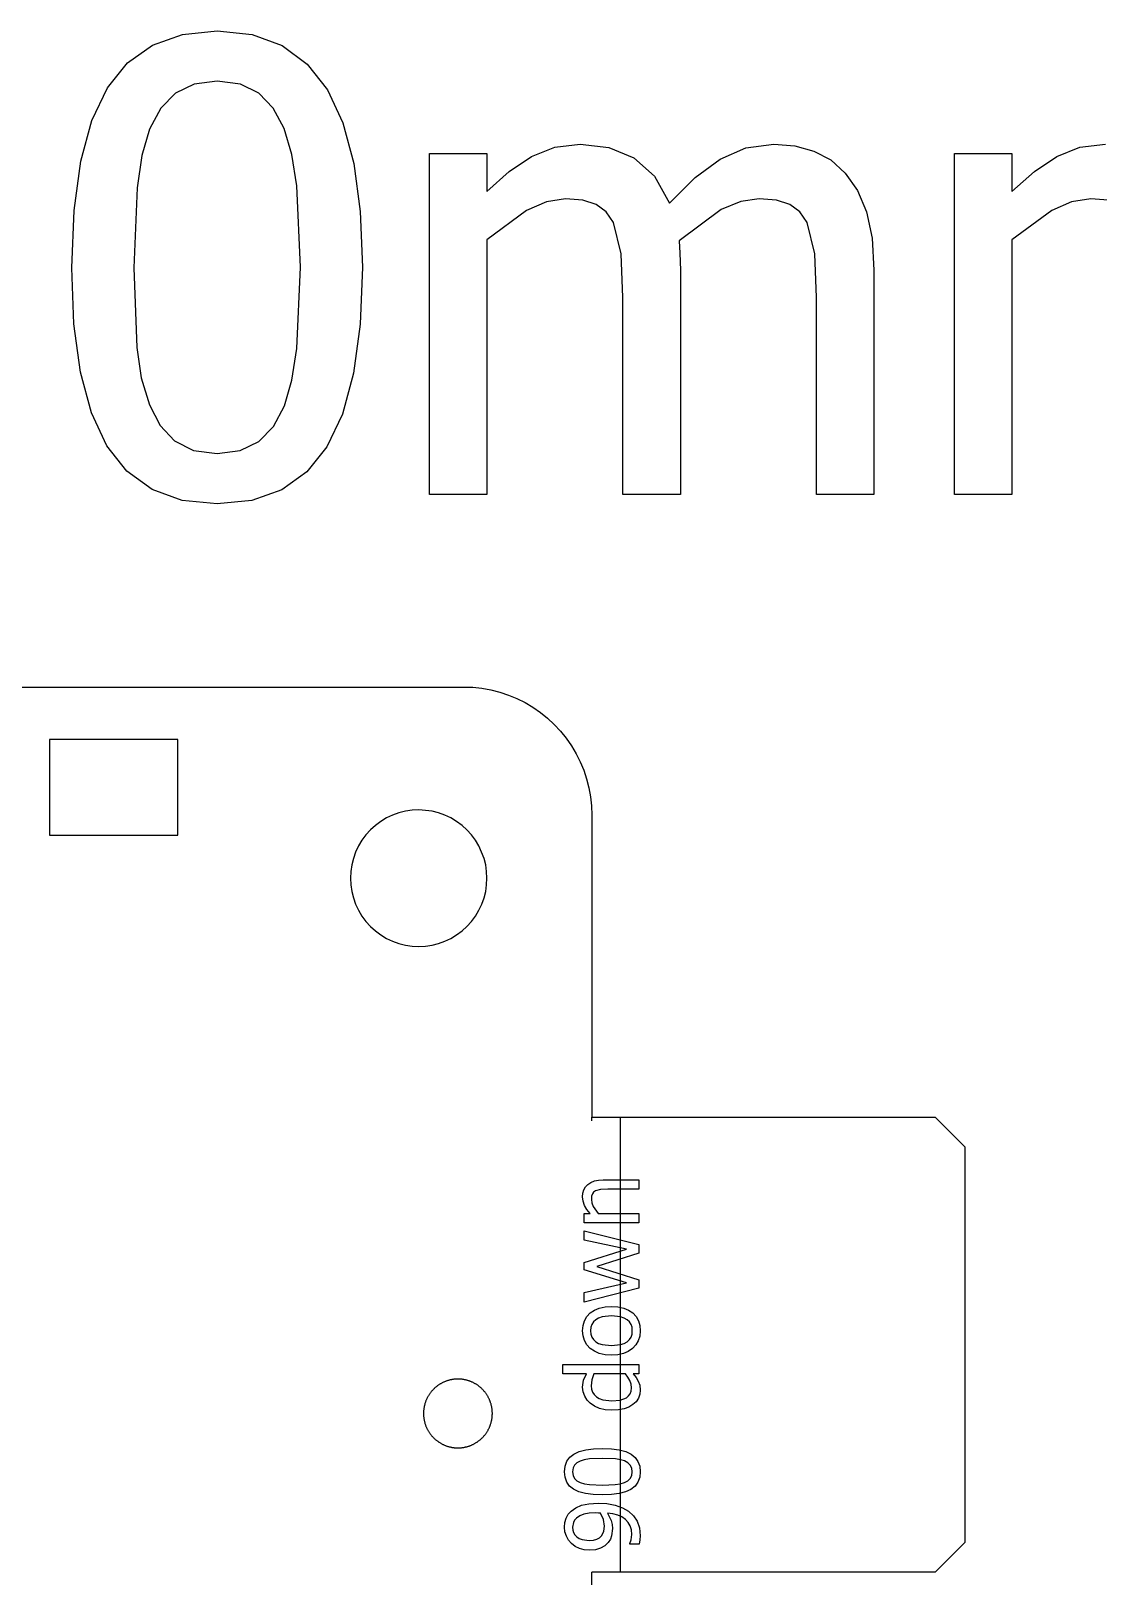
# Model space of a CAD drawing. Extents: x -1267 to 2080, y -21 to 4009.
# Drawn here: x 914.6 to 970.4, y 2654.6 to 2735.4 of the extents above; entities that cross this region are included whole.
import ezdxf

# ---------------------------------------------------------------- set-up
doc = ezdxf.new("R2010")
doc.units = 0
for name, color, linetype, true_color in [('2.0mm ALU', 7, 'Continuous', 0xffffff), ('90 down', 7, 'Continuous', 0xffffff), ('Layer0', 7, 'Continuous', 0xffffff)]:
    doc.layers.add(name, color=color, linetype=linetype, true_color=true_color)

msp = doc.modelspace()

# ---------------------------------------------------------------- linework, layer by layer
at = {"layer": '2.0mm ALU'}
for p, q in [((920.955, 2734.674, 6.411), (922.516, 2735.232, 6.411)), ((922.516, 2735.232, 6.411), (924.33, 2735.418, 6.411)), ((924.33, 2735.418, 6.411), (926.162, 2735.226, 6.411)), ((926.162, 2735.226, 6.411), (927.734, 2734.648, 6.411)), ((919.647, 2733.744, 6.411), (920.955, 2734.674, 6.411)), ((927.734, 2734.648, 6.411), (929.044, 2733.685, 6.411)), ((918.59, 2732.441, 6.411), (919.647, 2733.744, 6.411)), ((929.044, 2733.685, 6.411), (930.093, 2732.337, 6.411)), ((923.122, 2732.627, 6.411), (922.15, 2732.154, 6.411)), ((924.33, 2732.784, 6.411), (923.122, 2732.627, 6.411)), ((925.545, 2732.627, 6.411), (924.33, 2732.784, 6.411)), ((926.509, 2732.154, 6.411), (925.545, 2732.627, 6.411)), ((917.777, 2730.736, 6.411), (918.59, 2732.441, 6.411)), ((922.15, 2732.154, 6.411), (921.386, 2731.369, 6.411)), ((927.257, 2731.377, 6.411), (926.509, 2732.154, 6.411)), ((930.093, 2732.337, 6.411), (930.896, 2730.602, 6.411)), ((921.386, 2731.369, 6.411), (920.801, 2730.278, 6.411)), ((927.826, 2730.31, 6.411), (927.257, 2731.377, 6.411)), ((917.196, 2728.6, 6.411), (917.777, 2730.736, 6.411)), ((920.801, 2730.278, 6.411), (920.398, 2728.905, 6.411)), ((928.233, 2728.961, 6.411), (927.826, 2730.31, 6.411)), ((930.896, 2730.602, 6.411), (931.47, 2728.478, 6.411)), ((941.98, 2729.334, 6.411), (943.311, 2729.496, 6.411)), ((943.311, 2729.496, 6.411), (944.802, 2729.316, 6.411)), ((951.972, 2729.3, 6.411), (953.432, 2729.496, 6.411)), ((953.432, 2729.496, 6.411), (954.53, 2729.406, 6.411)), ((954.53, 2729.406, 6.411), (955.524, 2729.136, 6.411)), ((969.438, 2729.334, 6.411), (970.77, 2729.496, 6.411)), ((916.847, 2726.031, 6.411), (917.196, 2728.6, 6.411)), ((920.398, 2728.905, 6.411), (920.147, 2727.213, 6.411)), ((928.496, 2727.309, 6.411), (928.233, 2728.961, 6.411)), ((935.425, 2711.169, 6.411), (935.425, 2729.001, 6.411)), ((935.425, 2729.001, 6.411), (938.426, 2729.001, 6.411)), ((938.426, 2729.001, 6.411), (938.426, 2727.021, 6.411)), ((939.601, 2728.069, 6.411), (940.765, 2728.849, 6.411)), ((940.765, 2728.849, 6.411), (941.98, 2729.334, 6.411)), ((944.802, 2729.316, 6.411), (946.113, 2728.777, 6.411)), ((946.113, 2728.777, 6.411), (947.188, 2727.827, 6.411)), ((949.314, 2727.748, 6.411), (950.623, 2728.713, 6.411)), ((950.623, 2728.713, 6.411), (951.972, 2729.3, 6.411)), ((955.524, 2729.136, 6.411), (956.406, 2728.667, 6.411)), ((956.406, 2728.667, 6.411), (957.168, 2727.979, 6.411)), ((962.883, 2711.169, 6.411), (962.883, 2729.001, 6.411)), ((962.883, 2729.001, 6.411), (965.884, 2729.001, 6.411)), ((965.884, 2729.001, 6.411), (965.884, 2727.021, 6.411)), ((967.06, 2728.069, 6.411), (968.223, 2728.849, 6.411)), ((968.223, 2728.849, 6.411), (969.438, 2729.334, 6.411)), ((931.47, 2728.478, 6.411), (931.814, 2725.965, 6.411)), ((938.426, 2727.021, 6.411), (939.601, 2728.069, 6.411)), ((947.188, 2727.827, 6.411), (947.973, 2726.415, 6.411)), ((947.973, 2726.415, 6.411), (949.314, 2727.748, 6.411)), ((957.168, 2727.979, 6.411), (957.805, 2727.065, 6.411)), ((965.884, 2727.021, 6.411), (967.06, 2728.069, 6.411)), ((920.147, 2727.213, 6.411), (919.971, 2723.03, 6.411)), ((928.688, 2723.062, 6.411), (928.496, 2727.309, 6.411)), ((957.805, 2727.065, 6.411), (958.277, 2725.952, 6.411)), ((941.547, 2726.486, 6.411), (940.501, 2726.031, 6.411)), ((942.545, 2726.638, 6.411), (941.547, 2726.486, 6.411)), ((943.447, 2726.562, 6.411), (942.545, 2726.638, 6.411)), ((944.141, 2726.335, 6.411), (943.447, 2726.562, 6.411)), ((944.664, 2725.948, 6.411), (944.141, 2726.335, 6.411)), ((951.706, 2726.496, 6.411), (950.679, 2726.071, 6.411)), ((952.666, 2726.638, 6.411), (951.706, 2726.496, 6.411)), ((953.568, 2726.562, 6.411), (952.666, 2726.638, 6.411)), ((954.262, 2726.335, 6.411), (953.568, 2726.562, 6.411)), ((954.785, 2725.948, 6.411), (954.262, 2726.335, 6.411)), ((969.005, 2726.486, 6.411), (967.96, 2726.031, 6.411)), ((970.003, 2726.638, 6.411), (969.005, 2726.486, 6.411)), ((970.905, 2726.562, 6.411), (970.003, 2726.638, 6.411)), ((916.731, 2723.03, 6.411), (916.847, 2726.031, 6.411)), ((931.814, 2725.965, 6.411), (931.929, 2723.062, 6.411)), ((940.501, 2726.031, 6.411), (938.426, 2724.483, 6.411)), ((945.051, 2725.393, 6.411), (944.664, 2725.948, 6.411)), ((945.45, 2723.756, 6.411), (945.051, 2725.393, 6.411)), ((950.679, 2726.071, 6.411), (948.483, 2724.435, 6.411)), ((955.172, 2725.393, 6.411), (954.785, 2725.948, 6.411)), ((955.572, 2723.756, 6.411), (955.172, 2725.393, 6.411)), ((958.277, 2725.952, 6.411), (958.571, 2724.583, 6.411)), ((967.96, 2726.031, 6.411), (965.884, 2724.483, 6.411)), ((958.571, 2724.583, 6.411), (958.669, 2722.902, 6.411)), ((938.426, 2724.483, 6.411), (938.426, 2711.169, 6.411)), ((945.546, 2721.482, 6.411), (945.45, 2723.756, 6.411)), ((948.483, 2724.435, 6.411), (948.523, 2723.788, 6.411)), ((948.523, 2723.788, 6.411), (948.547, 2722.902, 6.411)), ((955.667, 2721.482, 6.411), (955.572, 2723.756, 6.411)), ((965.884, 2724.483, 6.411), (965.884, 2711.169, 6.411)), ((916.845, 2720.102, 6.411), (916.731, 2723.03, 6.411)), ((919.971, 2723.03, 6.411), (920.123, 2718.863, 6.411)), ((928.496, 2718.8, 6.411), (928.688, 2723.062, 6.411)), ((931.929, 2723.062, 6.411), (931.812, 2720.074, 6.411)), ((948.547, 2722.902, 6.411), (948.547, 2711.169, 6.411)), ((958.669, 2722.902, 6.411), (958.669, 2711.169, 6.411)), ((945.546, 2711.169, 6.411), (945.546, 2721.482, 6.411)), ((955.667, 2711.169, 6.411), (955.667, 2721.482, 6.411)), ((917.19, 2717.574, 6.411), (916.845, 2720.102, 6.411)), ((931.812, 2720.074, 6.411), (931.464, 2717.512, 6.411)), ((920.123, 2718.863, 6.411), (920.364, 2717.275, 6.411)), ((928.237, 2717.151, 6.411), (928.496, 2718.8, 6.411)), ((917.763, 2715.448, 6.411), (917.19, 2717.574, 6.411)), ((920.364, 2717.275, 6.411), (920.785, 2715.862, 6.411)), ((931.464, 2717.512, 6.411), (930.882, 2715.377, 6.411)), ((927.842, 2715.814, 6.411), (928.237, 2717.151, 6.411)), ((920.785, 2715.862, 6.411), (921.346, 2714.775, 6.411)), ((927.269, 2714.723, 6.411), (927.842, 2715.814, 6.411)), ((918.566, 2713.723, 6.411), (917.763, 2715.448, 6.411)), ((930.882, 2715.377, 6.411), (930.069, 2713.667, 6.411)), ((921.346, 2714.775, 6.411), (922.103, 2713.97, 6.411)), ((926.509, 2713.938, 6.411), (927.269, 2714.723, 6.411)), ((919.615, 2712.389, 6.411), (918.566, 2713.723, 6.411)), ((922.103, 2713.97, 6.411), (923.086, 2713.473, 6.411)), ((923.086, 2713.473, 6.411), (924.33, 2713.308, 6.411)), ((924.33, 2713.308, 6.411), (925.537, 2713.466, 6.411)), ((925.537, 2713.466, 6.411), (926.509, 2713.938, 6.411)), ((930.069, 2713.667, 6.411), (929.013, 2712.357, 6.411)), ((920.925, 2711.436, 6.411), (919.615, 2712.389, 6.411)), ((929.013, 2712.357, 6.411), (927.704, 2711.422, 6.411)), ((922.497, 2710.864, 6.411), (920.925, 2711.436, 6.411)), ((924.33, 2710.674, 6.411), (922.497, 2710.864, 6.411)), ((926.143, 2710.861, 6.411), (924.33, 2710.674, 6.411)), ((927.704, 2711.422, 6.411), (926.143, 2710.861, 6.411)), ((938.426, 2711.169, 6.411), (935.425, 2711.169, 6.411)), ((948.547, 2711.169, 6.411), (945.546, 2711.169, 6.411)), ((958.669, 2711.169, 6.411), (955.667, 2711.169, 6.411)), ((965.884, 2711.169, 6.411), (962.883, 2711.169, 6.411))]:
    msp.add_line(p, q, dxfattribs=at)
at = {"layer": '90 down'}
for p, q in [((943.87, 2675.19, 6.286), (944.055, 2675.264, 6.286)), ((944.055, 2675.264, 6.286), (944.272, 2675.309, 6.286)), ((944.272, 2675.309, 6.286), (944.519, 2675.324, 6.286)), ((944.519, 2675.324, 6.286), (946.371, 2675.324, 6.286)), ((946.371, 2675.324, 6.286), (946.371, 2674.843, 6.286)), ((943.439, 2674.427, 6.286), (943.456, 2674.626, 6.286)), ((943.464, 2674.2, 6.286), (943.439, 2674.427, 6.286)), ((943.456, 2674.626, 6.286), (943.508, 2674.802, 6.286)), ((943.508, 2674.802, 6.286), (943.595, 2674.956, 6.286)), ((943.595, 2674.956, 6.286), (943.716, 2675.086, 6.286)), ((943.716, 2675.086, 6.286), (943.87, 2675.19, 6.286)), ((943.909, 2674.464, 6.286), (943.896, 2674.302, 6.286)), ((943.948, 2674.588, 6.286), (943.909, 2674.464, 6.286)), ((944.014, 2674.681, 6.286), (943.948, 2674.588, 6.286)), ((944.108, 2674.751, 6.286), (944.014, 2674.681, 6.286)), ((944.38, 2674.824, 6.286), (944.108, 2674.751, 6.286)), ((944.747, 2674.843, 6.286), (944.38, 2674.824, 6.286)), ((946.371, 2674.843, 6.286), (944.747, 2674.843, 6.286)), ((943.541, 2673.985, 6.286), (943.464, 2674.2, 6.286)), ((943.665, 2673.774, 6.286), (943.541, 2673.985, 6.286)), ((943.835, 2673.561, 6.286), (943.665, 2673.774, 6.286)), ((943.896, 2674.302, 6.286), (943.92, 2674.12, 6.286)), ((943.92, 2674.12, 6.286), (943.992, 2673.933, 6.286)), ((943.992, 2673.933, 6.286), (944.241, 2673.561, 6.286)), ((943.518, 2673.081, 6.286), (943.518, 2673.561, 6.286)), ((943.518, 2673.561, 6.286), (943.835, 2673.561, 6.286)), ((946.371, 2673.081, 6.286), (943.518, 2673.081, 6.286)), ((944.241, 2673.561, 6.286), (946.371, 2673.561, 6.286)), ((946.371, 2673.561, 6.286), (946.371, 2673.081, 6.286)), ((943.518, 2672.657, 6.286), (946.371, 2671.934, 6.286)), ((943.518, 2672.174, 6.286), (943.518, 2672.657, 6.286)), ((945.727, 2671.699, 6.286), (943.518, 2672.174, 6.286)), ((943.518, 2671.004, 6.286), (945.727, 2671.699, 6.286)), ((946.371, 2671.49, 6.286), (944.172, 2670.792, 6.286)), ((946.371, 2671.934, 6.286), (946.371, 2671.49, 6.286)), ((943.518, 2670.608, 6.286), (943.518, 2671.004, 6.286)), ((945.727, 2669.931, 6.286), (943.518, 2670.608, 6.286)), ((944.172, 2670.792, 6.286), (946.371, 2670.1, 6.286)), ((943.518, 2669.428, 6.286), (945.727, 2669.931, 6.286)), ((946.371, 2669.658, 6.286), (943.518, 2668.928, 6.286)), ((946.371, 2670.1, 6.286), (946.371, 2669.658, 6.286)), ((943.518, 2668.928, 6.286), (943.518, 2669.428, 6.286)), ((943.463, 2667.708, 6.286), (943.537, 2667.953, 6.286)), ((943.537, 2667.953, 6.286), (943.661, 2668.17, 6.286)), ((943.661, 2668.17, 6.286), (943.833, 2668.358, 6.286)), ((943.833, 2668.358, 6.286), (944.051, 2668.51, 6.286)), ((944.122, 2668.008, 6.286), (944.004, 2667.896, 6.286)), ((944.051, 2668.51, 6.286), (944.309, 2668.619, 6.286)), ((944.275, 2668.096, 6.286), (944.122, 2668.008, 6.286)), ((944.463, 2668.159, 6.286), (944.275, 2668.096, 6.286)), ((944.309, 2668.619, 6.286), (944.607, 2668.684, 6.286)), ((944.946, 2668.21, 6.286), (944.463, 2668.159, 6.286)), ((944.607, 2668.684, 6.286), (944.946, 2668.705, 6.286)), ((944.946, 2668.705, 6.286), (945.285, 2668.684, 6.286)), ((945.424, 2668.159, 6.286), (944.946, 2668.21, 6.286)), ((945.285, 2668.684, 6.286), (945.584, 2668.619, 6.286)), ((945.611, 2668.096, 6.286), (945.424, 2668.159, 6.286)), ((945.584, 2668.619, 6.286), (945.842, 2668.51, 6.286)), ((945.764, 2668.007, 6.286), (945.611, 2668.096, 6.286)), ((945.883, 2667.895, 6.286), (945.764, 2668.007, 6.286)), ((945.842, 2668.51, 6.286), (946.058, 2668.358, 6.286)), ((946.058, 2668.358, 6.286), (946.23, 2668.17, 6.286)), ((946.23, 2668.17, 6.286), (946.352, 2667.953, 6.286)), ((946.352, 2667.953, 6.286), (946.426, 2667.708, 6.286)), ((943.439, 2667.433, 6.286), (943.463, 2667.708, 6.286)), ((943.464, 2667.16, 6.286), (943.439, 2667.433, 6.286)), ((943.538, 2666.915, 6.286), (943.464, 2667.16, 6.286)), ((943.869, 2667.609, 6.286), (943.853, 2667.433, 6.286)), ((943.853, 2667.433, 6.286), (943.869, 2667.256, 6.286)), ((943.92, 2667.763, 6.286), (943.869, 2667.609, 6.286)), ((943.869, 2667.256, 6.286), (943.92, 2667.101, 6.286)), ((944.004, 2667.896, 6.286), (943.92, 2667.763, 6.286)), ((945.968, 2667.762, 6.286), (945.883, 2667.895, 6.286)), ((945.967, 2667.101, 6.286), (946.019, 2667.256, 6.286)), ((946.019, 2667.608, 6.286), (945.968, 2667.762, 6.286)), ((946.036, 2667.433, 6.286), (946.019, 2667.608, 6.286)), ((946.019, 2667.256, 6.286), (946.036, 2667.433, 6.286)), ((946.425, 2667.152, 6.286), (946.349, 2666.902, 6.286)), ((946.45, 2667.433, 6.286), (946.425, 2667.152, 6.286)), ((946.426, 2667.708, 6.286), (946.45, 2667.433, 6.286)), ((943.661, 2666.697, 6.286), (943.538, 2666.915, 6.286)), ((943.835, 2666.507, 6.286), (943.661, 2666.697, 6.286)), ((944.053, 2666.354, 6.286), (943.835, 2666.507, 6.286)), ((943.92, 2667.101, 6.286), (944.004, 2666.967, 6.286)), ((944.004, 2666.967, 6.286), (944.122, 2666.855, 6.286)), ((944.31, 2666.244, 6.286), (944.053, 2666.354, 6.286)), ((944.122, 2666.855, 6.286), (944.275, 2666.766, 6.286)), ((944.275, 2666.766, 6.286), (944.463, 2666.702, 6.286)), ((944.463, 2666.702, 6.286), (944.946, 2666.652, 6.286)), ((944.946, 2666.652, 6.286), (945.417, 2666.702, 6.286)), ((945.417, 2666.702, 6.286), (945.605, 2666.766, 6.286)), ((945.825, 2666.348, 6.286), (945.568, 2666.241, 6.286)), ((945.605, 2666.766, 6.286), (945.759, 2666.855, 6.286)), ((945.759, 2666.855, 6.286), (945.881, 2666.967, 6.286)), ((946.045, 2666.497, 6.286), (945.825, 2666.348, 6.286)), ((945.881, 2666.967, 6.286), (945.967, 2667.101, 6.286)), ((946.223, 2666.684, 6.286), (946.045, 2666.497, 6.286)), ((946.349, 2666.902, 6.286), (946.223, 2666.684, 6.286)), ((942.397, 2665.183, 6.286), (942.397, 2665.663, 6.286)), ((942.397, 2665.663, 6.286), (946.371, 2665.663, 6.286)), ((944.608, 2666.178, 6.286), (944.31, 2666.244, 6.286)), ((944.946, 2666.156, 6.286), (944.608, 2666.178, 6.286)), ((945.275, 2666.178, 6.286), (944.946, 2666.156, 6.286)), ((945.568, 2666.241, 6.286), (945.275, 2666.178, 6.286)), ((946.371, 2665.663, 6.286), (946.371, 2665.183, 6.286)), ((943.633, 2665.183, 6.286), (942.397, 2665.183, 6.286)), ((943.439, 2664.475, 6.286), (943.486, 2664.848, 6.286)), ((943.486, 2664.848, 6.286), (943.633, 2665.183, 6.286)), ((943.911, 2664.862, 6.286), (943.878, 2664.555, 6.286)), ((944.031, 2665.183, 6.286), (943.911, 2664.862, 6.286)), ((945.676, 2665.183, 6.286), (944.031, 2665.183, 6.286)), ((945.807, 2665.009, 6.286), (945.676, 2665.183, 6.286)), ((945.907, 2664.823, 6.286), (945.807, 2665.009, 6.286)), ((945.972, 2664.632, 6.286), (945.907, 2664.823, 6.286)), ((946.371, 2665.183, 6.286), (946.08, 2665.183, 6.286)), ((946.08, 2665.183, 6.286), (946.236, 2664.989, 6.286)), ((946.236, 2664.989, 6.286), (946.348, 2664.797, 6.286)), ((946.348, 2664.797, 6.286), (946.423, 2664.585, 6.286)), ((943.465, 2664.238, 6.286), (943.439, 2664.475, 6.286)), ((943.545, 2664.012, 6.286), (943.465, 2664.238, 6.286)), ((943.671, 2663.807, 6.286), (943.545, 2664.012, 6.286)), ((943.878, 2664.555, 6.286), (943.895, 2664.38, 6.286)), ((943.895, 2664.38, 6.286), (943.947, 2664.225, 6.286)), ((943.947, 2664.225, 6.286), (944.034, 2664.09, 6.286)), ((944.034, 2664.09, 6.286), (944.155, 2663.975, 6.286)), ((944.155, 2663.975, 6.286), (944.309, 2663.883, 6.286)), ((945.4, 2663.806, 6.286), (945.726, 2663.926, 6.286)), ((945.726, 2663.926, 6.286), (945.843, 2664.019, 6.286)), ((945.843, 2664.019, 6.286), (945.926, 2664.136, 6.286)), ((945.926, 2664.136, 6.286), (945.976, 2664.277, 6.286)), ((945.993, 2664.442, 6.286), (945.972, 2664.632, 6.286)), ((945.976, 2664.277, 6.286), (945.993, 2664.442, 6.286)), ((946.353, 2663.899, 6.286), (946.234, 2663.717, 6.286)), ((946.426, 2664.106, 6.286), (946.353, 2663.899, 6.286)), ((946.423, 2664.585, 6.286), (946.45, 2664.33, 6.286)), ((946.45, 2664.33, 6.286), (946.426, 2664.106, 6.286)), ((943.837, 2663.635, 6.286), (943.671, 2663.807, 6.286)), ((944.059, 2663.483, 6.286), (943.837, 2663.635, 6.286)), ((944.316, 2663.367, 6.286), (944.059, 2663.483, 6.286)), ((944.309, 2663.883, 6.286), (944.494, 2663.818, 6.286)), ((944.616, 2663.294, 6.286), (944.316, 2663.367, 6.286)), ((944.494, 2663.818, 6.286), (944.956, 2663.765, 6.286)), ((944.966, 2663.27, 6.286), (944.616, 2663.294, 6.286)), ((944.956, 2663.765, 6.286), (945.4, 2663.806, 6.286)), ((945.306, 2663.289, 6.286), (944.966, 2663.27, 6.286)), ((945.604, 2663.346, 6.286), (945.306, 2663.289, 6.286)), ((945.859, 2663.439, 6.286), (945.604, 2663.346, 6.286)), ((946.07, 2663.564, 6.286), (945.859, 2663.439, 6.286)), ((946.234, 2663.717, 6.286), (946.07, 2663.564, 6.286)), ((942.614, 2660.601, 6.286), (942.768, 2660.811, 6.286)), ((942.768, 2660.811, 6.286), (942.984, 2660.979, 6.286)), ((942.984, 2660.979, 6.286), (943.262, 2661.107, 6.286)), ((943.262, 2661.107, 6.286), (943.602, 2661.199, 6.286)), ((943.524, 2660.681, 6.286), (943.308, 2660.616, 6.286)), ((943.789, 2660.723, 6.286), (943.524, 2660.681, 6.286)), ((943.602, 2661.199, 6.286), (944.004, 2661.254, 6.286)), ((944.468, 2660.754, 6.286), (943.789, 2660.723, 6.286)), ((944.004, 2661.254, 6.286), (944.468, 2661.272, 6.286)), ((944.468, 2661.272, 6.286), (944.946, 2661.254, 6.286)), ((945.15, 2660.723, 6.286), (944.468, 2660.754, 6.286)), ((944.946, 2661.254, 6.286), (945.356, 2661.198, 6.286)), ((945.414, 2660.682, 6.286), (945.15, 2660.723, 6.286)), ((945.356, 2661.198, 6.286), (945.698, 2661.105, 6.286)), ((945.628, 2660.619, 6.286), (945.414, 2660.682, 6.286)), ((945.698, 2661.105, 6.286), (945.971, 2660.975, 6.286)), ((945.971, 2660.975, 6.286), (946.181, 2660.806, 6.286)), ((946.181, 2660.806, 6.286), (946.331, 2660.596, 6.286)), ((942.491, 2660.057, 6.286), (942.522, 2660.35, 6.286)), ((942.521, 2659.766, 6.286), (942.491, 2660.057, 6.286)), ((942.522, 2660.35, 6.286), (942.614, 2660.601, 6.286)), ((942.938, 2660.251, 6.286), (942.913, 2660.057, 6.286)), ((942.913, 2660.057, 6.286), (942.938, 2659.863, 6.286)), ((943.013, 2660.405, 6.286), (942.938, 2660.251, 6.286)), ((942.938, 2659.863, 6.286), (943.013, 2659.708, 6.286)), ((943.138, 2660.525, 6.286), (943.013, 2660.405, 6.286)), ((943.308, 2660.616, 6.286), (943.138, 2660.525, 6.286)), ((945.802, 2660.527, 6.286), (945.628, 2660.619, 6.286)), ((945.928, 2660.405, 6.286), (945.802, 2660.527, 6.286)), ((945.923, 2659.7, 6.286), (946.002, 2659.858, 6.286)), ((946.004, 2660.25, 6.286), (945.928, 2660.405, 6.286)), ((946.002, 2659.858, 6.286), (946.029, 2660.057, 6.286)), ((946.029, 2660.057, 6.286), (946.004, 2660.25, 6.286)), ((946.331, 2660.596, 6.286), (946.42, 2660.347, 6.286)), ((946.42, 2660.347, 6.286), (946.45, 2660.057, 6.286)), ((946.45, 2660.057, 6.286), (946.42, 2659.763, 6.286)), ((942.61, 2659.517, 6.286), (942.521, 2659.766, 6.286)), ((942.759, 2659.307, 6.286), (942.61, 2659.517, 6.286)), ((942.968, 2659.138, 6.286), (942.759, 2659.307, 6.286)), ((943.24, 2659.008, 6.286), (942.968, 2659.138, 6.286)), ((943.013, 2659.708, 6.286), (943.139, 2659.586, 6.286)), ((943.139, 2659.586, 6.286), (943.314, 2659.492, 6.286)), ((943.314, 2659.492, 6.286), (943.533, 2659.428, 6.286)), ((943.533, 2659.428, 6.286), (943.804, 2659.387, 6.286)), ((943.804, 2659.387, 6.286), (944.473, 2659.359, 6.286)), ((944.473, 2659.359, 6.286), (945.14, 2659.384, 6.286)), ((945.14, 2659.384, 6.286), (945.394, 2659.422, 6.286)), ((945.394, 2659.422, 6.286), (945.62, 2659.49, 6.286)), ((945.62, 2659.49, 6.286), (945.794, 2659.579, 6.286)), ((945.962, 2659.134, 6.286), (945.686, 2659.006, 6.286)), ((945.794, 2659.579, 6.286), (945.923, 2659.7, 6.286)), ((946.176, 2659.302, 6.286), (945.962, 2659.134, 6.286)), ((946.328, 2659.512, 6.286), (946.176, 2659.302, 6.286)), ((946.42, 2659.763, 6.286), (946.328, 2659.512, 6.286)), ((943.075, 2658.172, 6.286), (943.383, 2658.303, 6.286)), ((943.582, 2658.915, 6.286), (943.24, 2659.008, 6.286)), ((943.383, 2658.303, 6.286), (943.767, 2658.384, 6.286)), ((943.993, 2658.859, 6.286), (943.582, 2658.915, 6.286)), ((943.767, 2658.384, 6.286), (944.241, 2658.412, 6.286)), ((944.473, 2658.841, 6.286), (943.993, 2658.859, 6.286)), ((944.241, 2658.412, 6.286), (944.701, 2658.385, 6.286)), ((944.942, 2658.859, 6.286), (944.473, 2658.841, 6.286)), ((944.701, 2658.385, 6.286), (945.136, 2658.306, 6.286)), ((945.346, 2658.914, 6.286), (944.942, 2658.859, 6.286)), ((945.136, 2658.306, 6.286), (945.523, 2658.174, 6.286)), ((945.686, 2659.006, 6.286), (945.346, 2658.914, 6.286)), ((942.513, 2657.403, 6.286), (942.579, 2657.629, 6.286)), ((942.579, 2657.629, 6.286), (942.687, 2657.828, 6.286)), ((942.687, 2657.828, 6.286), (942.833, 2657.998, 6.286)), ((942.833, 2657.998, 6.286), (943.075, 2658.172, 6.286)), ((943.019, 2657.517, 6.286), (942.953, 2657.403, 6.286)), ((943.122, 2657.63, 6.286), (943.019, 2657.517, 6.286)), ((943.283, 2657.742, 6.286), (943.122, 2657.63, 6.286)), ((943.499, 2657.827, 6.286), (943.283, 2657.742, 6.286)), ((943.779, 2657.88, 6.286), (943.499, 2657.827, 6.286)), ((944.131, 2657.898, 6.286), (943.779, 2657.88, 6.286)), ((944.27, 2657.894, 6.286), (944.131, 2657.898, 6.286)), ((944.371, 2657.888, 6.286), (944.27, 2657.894, 6.286)), ((944.523, 2657.558, 6.286), (944.371, 2657.888, 6.286)), ((944.581, 2657.206, 6.286), (944.523, 2657.558, 6.286)), ((945.023, 2657.851, 6.286), (944.734, 2657.885, 6.286)), ((944.734, 2657.885, 6.286), (944.936, 2657.496, 6.286)), ((944.936, 2657.496, 6.286), (944.983, 2657.303, 6.286)), ((945.276, 2657.785, 6.286), (945.023, 2657.851, 6.286)), ((945.494, 2657.689, 6.286), (945.276, 2657.785, 6.286)), ((945.676, 2657.561, 6.286), (945.494, 2657.689, 6.286)), ((945.523, 2658.174, 6.286), (945.837, 2657.993, 6.286)), ((945.82, 2657.405, 6.286), (945.676, 2657.561, 6.286)), ((945.837, 2657.993, 6.286), (946.098, 2657.751, 6.286)), ((946.098, 2657.751, 6.286), (946.289, 2657.465, 6.286)), ((946.289, 2657.465, 6.286), (946.406, 2657.121, 6.286)), ((942.491, 2657.152, 6.286), (942.513, 2657.403, 6.286)), ((942.515, 2656.919, 6.286), (942.491, 2657.152, 6.286)), ((942.586, 2656.689, 6.286), (942.515, 2656.919, 6.286)), ((942.699, 2656.478, 6.286), (942.586, 2656.689, 6.286)), ((942.953, 2657.403, 6.286), (942.907, 2657.15, 6.286)), ((942.907, 2657.15, 6.286), (942.922, 2657.001, 6.286)), ((942.922, 2657.001, 6.286), (942.964, 2656.868, 6.286)), ((942.964, 2656.868, 6.286), (943.034, 2656.75, 6.286)), ((943.034, 2656.75, 6.286), (943.132, 2656.649, 6.286)), ((943.132, 2656.649, 6.286), (943.257, 2656.568, 6.286)), ((944.324, 2656.604, 6.286), (944.448, 2656.723, 6.286)), ((944.448, 2656.723, 6.286), (944.554, 2656.943, 6.286)), ((944.554, 2656.943, 6.286), (944.581, 2657.206, 6.286)), ((944.953, 2656.708, 6.286), (944.886, 2656.534, 6.286)), ((944.999, 2657.094, 6.286), (944.953, 2656.708, 6.286)), ((944.983, 2657.303, 6.286), (944.999, 2657.094, 6.286)), ((945.923, 2657.221, 6.286), (945.82, 2657.405, 6.286)), ((945.985, 2657.011, 6.286), (945.923, 2657.221, 6.286)), ((945.973, 2656.498, 6.286), (946.006, 2656.774, 6.286)), ((946.006, 2656.774, 6.286), (945.985, 2657.011, 6.286)), ((946.406, 2657.121, 6.286), (946.445, 2656.705, 6.286)), ((946.445, 2656.705, 6.286), (946.434, 2656.488, 6.286)), ((942.849, 2656.302, 6.286), (942.699, 2656.478, 6.286)), ((943.042, 2656.153, 6.286), (942.849, 2656.302, 6.286)), ((943.268, 2656.04, 6.286), (943.042, 2656.153, 6.286)), ((943.257, 2656.568, 6.286), (943.407, 2656.509, 6.286)), ((943.523, 2655.968, 6.286), (943.268, 2656.04, 6.286)), ((943.407, 2656.509, 6.286), (943.784, 2656.463, 6.286)), ((943.804, 2655.944, 6.286), (943.523, 2655.968, 6.286)), ((943.784, 2656.463, 6.286), (944.003, 2656.478, 6.286)), ((944.117, 2655.97, 6.286), (943.804, 2655.944, 6.286)), ((944.003, 2656.478, 6.286), (944.18, 2656.524, 6.286)), ((944.38, 2656.049, 6.286), (944.117, 2655.97, 6.286)), ((944.18, 2656.524, 6.286), (944.324, 2656.604, 6.286)), ((944.598, 2656.179, 6.286), (944.38, 2656.049, 6.286)), ((944.775, 2656.358, 6.286), (944.598, 2656.179, 6.286)), ((944.886, 2656.534, 6.286), (944.775, 2656.358, 6.286)), ((945.904, 2656.299, 6.286), (945.973, 2656.498, 6.286)), ((945.904, 2656.274, 6.286), (945.904, 2656.299, 6.286)), ((946.392, 2656.274, 6.286), (945.904, 2656.274, 6.286)), ((946.434, 2656.488, 6.286), (946.392, 2656.274, 6.286))]:
    msp.add_line(p, q, dxfattribs=at)
at = {"layer": 'Layer0'}
for p, q in [((900.139, 2701.085, 6.286), (937.695, 2701.085, 6.286)), ((937.695, 2701.085, 6.286), (938.171, 2701.034, 6.286)), ((938.171, 2701.034, 6.286), (938.642, 2700.949, 6.286)), ((938.642, 2700.949, 6.286), (939.105, 2700.831, 6.286)), ((939.105, 2700.831, 6.286), (939.559, 2700.68, 6.286)), ((939.559, 2700.68, 6.286), (940.001, 2700.497, 6.286)), ((940.001, 2700.497, 6.286), (940.428, 2700.283, 6.286)), ((940.428, 2700.283, 6.286), (940.84, 2700.039, 6.286)), ((940.84, 2700.039, 6.286), (941.233, 2699.766, 6.286)), ((941.233, 2699.766, 6.286), (941.605, 2699.466, 6.286)), ((941.605, 2699.466, 6.286), (941.955, 2699.14, 6.286)), ((941.955, 2699.14, 6.286), (942.281, 2698.79, 6.286)), ((942.281, 2698.79, 6.286), (942.581, 2698.418, 6.286)), ((915.567, 2698.358, 6.286), (915.567, 2693.358, 6.286)), ((922.267, 2698.358, 6.286), (915.567, 2698.358, 6.286)), ((922.267, 2693.358, 6.286), (922.267, 2698.358, 6.286)), ((942.581, 2698.418, 6.286), (942.854, 2698.025, 6.286)), ((942.854, 2698.025, 6.286), (943.098, 2697.613, 6.286)), ((943.098, 2697.613, 6.286), (943.312, 2697.186, 6.286)), ((943.312, 2697.186, 6.286), (943.495, 2696.744, 6.286)), ((943.495, 2696.744, 6.286), (943.646, 2696.29, 6.286)), ((943.646, 2696.29, 6.286), (943.764, 2695.827, 6.286)), ((943.764, 2695.827, 6.286), (943.849, 2695.356, 6.286)), ((934.517, 2694.655, 6.286), (934.171, 2694.604, 6.286)), ((934.867, 2694.672, 6.286), (934.517, 2694.655, 6.286)), ((935.564, 2694.604, 6.286), (934.867, 2694.672, 6.286)), ((943.849, 2695.356, 6.286), (943.9, 2694.88, 6.286)), ((943.9, 2694.88, 6.286), (943.917, 2694.402, 6.286)), ((932.603, 2693.862, 6.286), (932.343, 2693.627, 6.286)), ((932.884, 2694.071, 6.286), (932.603, 2693.862, 6.286)), ((933.184, 2694.251, 6.286), (932.884, 2694.071, 6.286)), ((933.501, 2694.401, 6.286), (933.184, 2694.251, 6.286)), ((933.831, 2694.519, 6.286), (933.501, 2694.401, 6.286)), ((934.171, 2694.604, 6.286), (933.831, 2694.519, 6.286)), ((935.904, 2694.519, 6.286), (935.564, 2694.604, 6.286)), ((936.234, 2694.401, 6.286), (935.904, 2694.519, 6.286)), ((936.55, 2694.251, 6.286), (936.234, 2694.401, 6.286)), ((936.851, 2694.071, 6.286), (936.55, 2694.251, 6.286)), ((937.132, 2693.862, 6.286), (936.851, 2694.071, 6.286)), ((937.392, 2693.627, 6.286), (937.132, 2693.862, 6.286)), ((943.917, 2694.402, 6.286), (943.917, 2678.602, 6.286)), ((915.567, 2693.358, 6.286), (922.267, 2693.358, 6.286)), ((931.899, 2693.086, 6.286), (931.719, 2692.785, 6.286)), ((932.108, 2693.367, 6.286), (931.899, 2693.086, 6.286)), ((932.343, 2693.627, 6.286), (932.108, 2693.367, 6.286)), ((937.627, 2693.367, 6.286), (937.392, 2693.627, 6.286)), ((937.836, 2693.086, 6.286), (937.627, 2693.367, 6.286)), ((938.016, 2692.785, 6.286), (937.836, 2693.086, 6.286)), ((931.569, 2692.469, 6.286), (931.451, 2692.139, 6.286)), ((931.719, 2692.785, 6.286), (931.569, 2692.469, 6.286)), ((938.284, 2692.139, 6.286), (938.016, 2692.785, 6.286)), ((931.315, 2691.452, 6.286), (931.297, 2691.102, 6.286)), ((931.366, 2691.799, 6.286), (931.315, 2691.452, 6.286)), ((931.451, 2692.139, 6.286), (931.366, 2691.799, 6.286)), ((938.369, 2691.799, 6.286), (938.284, 2692.139, 6.286)), ((938.42, 2691.452, 6.286), (938.369, 2691.799, 6.286)), ((938.437, 2691.102, 6.286), (938.42, 2691.452, 6.286)), ((931.297, 2691.102, 6.286), (931.315, 2690.753, 6.286)), ((931.315, 2690.753, 6.286), (931.366, 2690.406, 6.286)), ((938.369, 2690.406, 6.286), (938.42, 2690.753, 6.286)), ((938.42, 2690.753, 6.286), (938.437, 2691.102, 6.286)), ((931.366, 2690.406, 6.286), (931.451, 2690.066, 6.286)), ((931.451, 2690.066, 6.286), (931.569, 2689.736, 6.286)), ((938.166, 2689.736, 6.286), (938.284, 2690.066, 6.286)), ((938.284, 2690.066, 6.286), (938.369, 2690.406, 6.286)), ((931.569, 2689.736, 6.286), (931.719, 2689.42, 6.286)), ((931.719, 2689.42, 6.286), (931.899, 2689.119, 6.286)), ((931.899, 2689.119, 6.286), (932.108, 2688.838, 6.286)), ((937.627, 2688.838, 6.286), (937.836, 2689.119, 6.286)), ((937.836, 2689.119, 6.286), (938.016, 2689.42, 6.286)), ((938.016, 2689.42, 6.286), (938.166, 2689.736, 6.286)), ((932.108, 2688.838, 6.286), (932.343, 2688.578, 6.286)), ((932.343, 2688.578, 6.286), (932.603, 2688.343, 6.286)), ((932.603, 2688.343, 6.286), (932.884, 2688.134, 6.286)), ((936.851, 2688.134, 6.286), (937.132, 2688.343, 6.286)), ((937.132, 2688.343, 6.286), (937.392, 2688.578, 6.286)), ((937.392, 2688.578, 6.286), (937.627, 2688.838, 6.286)), ((932.884, 2688.134, 6.286), (933.184, 2687.954, 6.286)), ((933.184, 2687.954, 6.286), (933.501, 2687.804, 6.286)), ((933.501, 2687.804, 6.286), (933.831, 2687.686, 6.286)), ((933.831, 2687.686, 6.286), (934.171, 2687.601, 6.286)), ((934.171, 2687.601, 6.286), (934.517, 2687.55, 6.286)), ((934.517, 2687.55, 6.286), (934.867, 2687.532, 6.286)), ((934.867, 2687.532, 6.286), (935.217, 2687.55, 6.286)), ((935.217, 2687.55, 6.286), (935.564, 2687.601, 6.286)), ((935.564, 2687.601, 6.286), (935.904, 2687.686, 6.286)), ((935.904, 2687.686, 6.286), (936.234, 2687.804, 6.286)), ((936.234, 2687.804, 6.286), (936.55, 2687.954, 6.286)), ((936.55, 2687.954, 6.286), (936.851, 2688.134, 6.286)), ((943.917, 2678.602, 6.286), (945.417, 2678.602, 6.286)), ((943.917, 2678.402, 6.286), (943.917, 2678.602, 6.286)), ((945.417, 2678.602, 6.286), (961.863, 2678.602, 6.286)), ((961.863, 2678.602, 6.286), (963.417, 2677.048, 6.286)), ((963.417, 2677.048, 6.286), (963.417, 2656.357, 6.286)), ((936.1, 2664.706, 6.286), (936.072, 2664.692, 6.286)), ((936.128, 2664.72, 6.286), (936.1, 2664.706, 6.286)), ((936.157, 2664.734, 6.286), (936.128, 2664.72, 6.286)), ((936.185, 2664.747, 6.286), (936.157, 2664.734, 6.286)), ((936.214, 2664.759, 6.286), (936.185, 2664.747, 6.286)), ((936.243, 2664.771, 6.286), (936.214, 2664.759, 6.286)), ((936.272, 2664.783, 6.286), (936.243, 2664.771, 6.286)), ((936.302, 2664.794, 6.286), (936.272, 2664.783, 6.286)), ((936.331, 2664.804, 6.286), (936.302, 2664.794, 6.286)), ((936.361, 2664.814, 6.286), (936.331, 2664.804, 6.286)), ((936.391, 2664.824, 6.286), (936.361, 2664.814, 6.286)), ((936.421, 2664.833, 6.286), (936.391, 2664.824, 6.286)), ((936.451, 2664.841, 6.286), (936.421, 2664.833, 6.286)), ((936.482, 2664.849, 6.286), (936.451, 2664.841, 6.286)), ((936.512, 2664.856, 6.286), (936.482, 2664.849, 6.286)), ((936.543, 2664.863, 6.286), (936.512, 2664.856, 6.286)), ((936.574, 2664.869, 6.286), (936.543, 2664.863, 6.286)), ((936.605, 2664.875, 6.286), (936.574, 2664.869, 6.286)), ((936.636, 2664.88, 6.286), (936.605, 2664.875, 6.286)), ((936.667, 2664.885, 6.286), (936.636, 2664.88, 6.286)), ((936.698, 2664.889, 6.286), (936.667, 2664.885, 6.286)), ((936.729, 2664.893, 6.286), (936.698, 2664.889, 6.286)), ((936.76, 2664.896, 6.286), (936.729, 2664.893, 6.286)), ((936.792, 2664.898, 6.286), (936.76, 2664.896, 6.286)), ((936.823, 2664.9, 6.286), (936.792, 2664.898, 6.286)), ((936.855, 2664.901, 6.286), (936.823, 2664.9, 6.286)), ((936.886, 2664.902, 6.286), (936.855, 2664.901, 6.286)), ((936.917, 2664.902, 6.286), (936.886, 2664.902, 6.286)), ((936.949, 2664.902, 6.286), (936.917, 2664.902, 6.286)), ((936.98, 2664.901, 6.286), (936.949, 2664.902, 6.286)), ((937.012, 2664.9, 6.286), (936.98, 2664.901, 6.286)), ((937.043, 2664.898, 6.286), (937.012, 2664.9, 6.286)), ((937.074, 2664.896, 6.286), (937.043, 2664.898, 6.286)), ((937.106, 2664.893, 6.286), (937.074, 2664.896, 6.286)), ((937.137, 2664.889, 6.286), (937.106, 2664.893, 6.286)), ((937.168, 2664.885, 6.286), (937.137, 2664.889, 6.286)), ((937.199, 2664.88, 6.286), (937.168, 2664.885, 6.286)), ((937.23, 2664.875, 6.286), (937.199, 2664.88, 6.286)), ((937.261, 2664.869, 6.286), (937.23, 2664.875, 6.286)), ((937.292, 2664.863, 6.286), (937.261, 2664.869, 6.286)), ((937.322, 2664.856, 6.286), (937.292, 2664.863, 6.286)), ((937.353, 2664.849, 6.286), (937.322, 2664.856, 6.286)), ((937.383, 2664.841, 6.286), (937.353, 2664.849, 6.286)), ((937.414, 2664.833, 6.286), (937.383, 2664.841, 6.286)), ((937.444, 2664.824, 6.286), (937.414, 2664.833, 6.286)), ((937.474, 2664.814, 6.286), (937.444, 2664.824, 6.286)), ((937.503, 2664.804, 6.286), (937.474, 2664.814, 6.286)), ((937.533, 2664.794, 6.286), (937.503, 2664.804, 6.286)), ((937.562, 2664.783, 6.286), (937.533, 2664.794, 6.286)), ((937.592, 2664.771, 6.286), (937.562, 2664.783, 6.286)), ((937.621, 2664.759, 6.286), (937.592, 2664.771, 6.286)), ((937.649, 2664.747, 6.286), (937.621, 2664.759, 6.286)), ((937.678, 2664.734, 6.286), (937.649, 2664.747, 6.286)), ((937.706, 2664.72, 6.286), (937.678, 2664.734, 6.286)), ((937.735, 2664.706, 6.286), (937.706, 2664.72, 6.286)), ((937.762, 2664.692, 6.286), (937.735, 2664.706, 6.286)), ((935.314, 2663.92, 6.286), (935.3, 2663.892, 6.286)), ((935.328, 2663.948, 6.286), (935.314, 2663.92, 6.286)), ((935.343, 2663.975, 6.286), (935.328, 2663.948, 6.286)), ((935.359, 2664.002, 6.286), (935.343, 2663.975, 6.286)), ((935.374, 2664.03, 6.286), (935.359, 2664.002, 6.286)), ((935.391, 2664.056, 6.286), (935.374, 2664.03, 6.286)), ((935.408, 2664.083, 6.286), (935.391, 2664.056, 6.286)), ((935.425, 2664.109, 6.286), (935.408, 2664.083, 6.286)), ((935.443, 2664.135, 6.286), (935.425, 2664.109, 6.286)), ((935.461, 2664.161, 6.286), (935.443, 2664.135, 6.286)), ((935.48, 2664.186, 6.286), (935.461, 2664.161, 6.286)), ((935.499, 2664.211, 6.286), (935.48, 2664.186, 6.286)), ((935.519, 2664.235, 6.286), (935.499, 2664.211, 6.286)), ((935.538, 2664.26, 6.286), (935.519, 2664.235, 6.286)), ((935.559, 2664.283, 6.286), (935.538, 2664.26, 6.286)), ((935.58, 2664.307, 6.286), (935.559, 2664.283, 6.286)), ((935.601, 2664.33, 6.286), (935.58, 2664.307, 6.286)), ((935.623, 2664.353, 6.286), (935.601, 2664.33, 6.286)), ((935.645, 2664.375, 6.286), (935.623, 2664.353, 6.286)), ((935.667, 2664.397, 6.286), (935.645, 2664.375, 6.286)), ((935.69, 2664.419, 6.286), (935.667, 2664.397, 6.286)), ((935.713, 2664.44, 6.286), (935.69, 2664.419, 6.286)), ((935.736, 2664.461, 6.286), (935.713, 2664.44, 6.286)), ((935.76, 2664.481, 6.286), (935.736, 2664.461, 6.286)), ((935.785, 2664.501, 6.286), (935.76, 2664.481, 6.286)), ((935.809, 2664.521, 6.286), (935.785, 2664.501, 6.286)), ((935.834, 2664.54, 6.286), (935.809, 2664.521, 6.286)), ((935.859, 2664.559, 6.286), (935.834, 2664.54, 6.286)), ((935.885, 2664.577, 6.286), (935.859, 2664.559, 6.286)), ((935.911, 2664.595, 6.286), (935.885, 2664.577, 6.286)), ((935.937, 2664.612, 6.286), (935.911, 2664.595, 6.286)), ((935.964, 2664.629, 6.286), (935.937, 2664.612, 6.286)), ((935.99, 2664.645, 6.286), (935.964, 2664.629, 6.286)), ((936.017, 2664.661, 6.286), (935.99, 2664.645, 6.286)), ((936.045, 2664.677, 6.286), (936.017, 2664.661, 6.286)), ((936.072, 2664.692, 6.286), (936.045, 2664.677, 6.286)), ((937.79, 2664.677, 6.286), (937.762, 2664.692, 6.286)), ((937.817, 2664.661, 6.286), (937.79, 2664.677, 6.286)), ((937.844, 2664.645, 6.286), (937.817, 2664.661, 6.286)), ((937.871, 2664.629, 6.286), (937.844, 2664.645, 6.286)), ((937.898, 2664.612, 6.286), (937.871, 2664.629, 6.286)), ((937.924, 2664.595, 6.286), (937.898, 2664.612, 6.286)), ((937.95, 2664.577, 6.286), (937.924, 2664.595, 6.286)), ((937.975, 2664.559, 6.286), (937.95, 2664.577, 6.286)), ((938.001, 2664.54, 6.286), (937.975, 2664.559, 6.286)), ((938.026, 2664.521, 6.286), (938.001, 2664.54, 6.286)), ((938.05, 2664.501, 6.286), (938.026, 2664.521, 6.286)), ((938.074, 2664.481, 6.286), (938.05, 2664.501, 6.286)), ((938.098, 2664.461, 6.286), (938.074, 2664.481, 6.286)), ((938.122, 2664.44, 6.286), (938.098, 2664.461, 6.286)), ((938.145, 2664.419, 6.286), (938.122, 2664.44, 6.286)), ((938.168, 2664.397, 6.286), (938.145, 2664.419, 6.286)), ((938.19, 2664.375, 6.286), (938.168, 2664.397, 6.286)), ((938.212, 2664.353, 6.286), (938.19, 2664.375, 6.286)), ((938.234, 2664.33, 6.286), (938.212, 2664.353, 6.286)), ((938.255, 2664.307, 6.286), (938.234, 2664.33, 6.286)), ((938.276, 2664.283, 6.286), (938.255, 2664.307, 6.286)), ((938.296, 2664.26, 6.286), (938.276, 2664.283, 6.286)), ((938.316, 2664.235, 6.286), (938.296, 2664.26, 6.286)), ((938.336, 2664.211, 6.286), (938.316, 2664.235, 6.286)), ((938.355, 2664.186, 6.286), (938.336, 2664.211, 6.286)), ((938.374, 2664.161, 6.286), (938.355, 2664.186, 6.286)), ((938.392, 2664.135, 6.286), (938.374, 2664.161, 6.286)), ((938.41, 2664.109, 6.286), (938.392, 2664.135, 6.286)), ((938.427, 2664.083, 6.286), (938.41, 2664.109, 6.286)), ((938.444, 2664.056, 6.286), (938.427, 2664.083, 6.286)), ((938.46, 2664.03, 6.286), (938.444, 2664.056, 6.286)), ((938.476, 2664.002, 6.286), (938.46, 2664.03, 6.286)), ((938.492, 2663.975, 6.286), (938.476, 2664.002, 6.286)), ((938.507, 2663.948, 6.286), (938.492, 2663.975, 6.286)), ((938.521, 2663.92, 6.286), (938.507, 2663.948, 6.286)), ((938.535, 2663.892, 6.286), (938.521, 2663.92, 6.286)), ((935.118, 2663.134, 6.286), (935.117, 2663.102, 6.286)), ((935.117, 2663.102, 6.286), (935.118, 2663.071, 6.286)), ((935.12, 2663.197, 6.286), (935.118, 2663.165, 6.286)), ((935.118, 2663.165, 6.286), (935.118, 2663.134, 6.286)), ((935.122, 2663.228, 6.286), (935.12, 2663.197, 6.286)), ((935.124, 2663.259, 6.286), (935.122, 2663.228, 6.286)), ((935.127, 2663.291, 6.286), (935.124, 2663.259, 6.286)), ((935.131, 2663.322, 6.286), (935.127, 2663.291, 6.286)), ((935.135, 2663.353, 6.286), (935.131, 2663.322, 6.286)), ((935.14, 2663.384, 6.286), (935.135, 2663.353, 6.286)), ((935.145, 2663.415, 6.286), (935.14, 2663.384, 6.286)), ((935.15, 2663.446, 6.286), (935.145, 2663.415, 6.286)), ((935.157, 2663.477, 6.286), (935.15, 2663.446, 6.286)), ((935.164, 2663.507, 6.286), (935.157, 2663.477, 6.286)), ((935.171, 2663.538, 6.286), (935.164, 2663.507, 6.286)), ((935.179, 2663.568, 6.286), (935.171, 2663.538, 6.286)), ((935.187, 2663.599, 6.286), (935.179, 2663.568, 6.286)), ((935.196, 2663.629, 6.286), (935.187, 2663.599, 6.286)), ((935.205, 2663.659, 6.286), (935.196, 2663.629, 6.286)), ((935.215, 2663.689, 6.286), (935.205, 2663.659, 6.286)), ((935.226, 2663.718, 6.286), (935.215, 2663.689, 6.286)), ((935.237, 2663.748, 6.286), (935.226, 2663.718, 6.286)), ((935.248, 2663.777, 6.286), (935.237, 2663.748, 6.286)), ((935.26, 2663.806, 6.286), (935.248, 2663.777, 6.286)), ((935.273, 2663.835, 6.286), (935.26, 2663.806, 6.286)), ((935.286, 2663.863, 6.286), (935.273, 2663.835, 6.286)), ((935.3, 2663.892, 6.286), (935.286, 2663.863, 6.286)), ((938.549, 2663.863, 6.286), (938.535, 2663.892, 6.286)), ((938.562, 2663.835, 6.286), (938.549, 2663.863, 6.286)), ((938.574, 2663.806, 6.286), (938.562, 2663.835, 6.286)), ((938.586, 2663.777, 6.286), (938.574, 2663.806, 6.286)), ((938.598, 2663.748, 6.286), (938.586, 2663.777, 6.286)), ((938.609, 2663.718, 6.286), (938.598, 2663.748, 6.286)), ((938.619, 2663.689, 6.286), (938.609, 2663.718, 6.286)), ((938.629, 2663.659, 6.286), (938.619, 2663.689, 6.286)), ((938.639, 2663.629, 6.286), (938.629, 2663.659, 6.286)), ((938.648, 2663.599, 6.286), (938.639, 2663.629, 6.286)), ((938.656, 2663.568, 6.286), (938.648, 2663.599, 6.286)), ((938.664, 2663.538, 6.286), (938.656, 2663.568, 6.286)), ((938.671, 2663.507, 6.286), (938.664, 2663.538, 6.286)), ((938.678, 2663.477, 6.286), (938.671, 2663.507, 6.286)), ((938.684, 2663.446, 6.286), (938.678, 2663.477, 6.286)), ((938.69, 2663.415, 6.286), (938.684, 2663.446, 6.286)), ((938.695, 2663.384, 6.286), (938.69, 2663.415, 6.286)), ((938.7, 2663.353, 6.286), (938.695, 2663.384, 6.286)), ((938.704, 2663.322, 6.286), (938.7, 2663.353, 6.286)), ((938.708, 2663.291, 6.286), (938.704, 2663.322, 6.286)), ((938.711, 2663.259, 6.286), (938.708, 2663.291, 6.286)), ((938.713, 2663.228, 6.286), (938.711, 2663.259, 6.286)), ((938.715, 2663.197, 6.286), (938.713, 2663.228, 6.286)), ((938.716, 2663.165, 6.286), (938.715, 2663.197, 6.286)), ((938.717, 2663.134, 6.286), (938.716, 2663.165, 6.286)), ((938.717, 2663.102, 6.286), (938.717, 2663.134, 6.286)), ((938.717, 2663.071, 6.286), (938.717, 2663.102, 6.286)), ((935.118, 2663.071, 6.286), (935.118, 2663.04, 6.286)), ((935.118, 2663.04, 6.286), (935.12, 2663.008, 6.286)), ((935.12, 2663.008, 6.286), (935.122, 2662.977, 6.286)), ((935.122, 2662.977, 6.286), (935.124, 2662.946, 6.286)), ((935.124, 2662.946, 6.286), (935.127, 2662.914, 6.286)), ((935.127, 2662.914, 6.286), (935.131, 2662.883, 6.286)), ((935.131, 2662.883, 6.286), (935.135, 2662.852, 6.286)), ((935.135, 2662.852, 6.286), (935.14, 2662.821, 6.286)), ((935.14, 2662.821, 6.286), (935.145, 2662.79, 6.286)), ((935.145, 2662.79, 6.286), (935.15, 2662.759, 6.286)), ((935.15, 2662.759, 6.286), (935.157, 2662.728, 6.286)), ((935.157, 2662.728, 6.286), (935.164, 2662.698, 6.286)), ((935.164, 2662.698, 6.286), (935.171, 2662.667, 6.286)), ((935.171, 2662.667, 6.286), (935.179, 2662.637, 6.286)), ((935.179, 2662.637, 6.286), (935.187, 2662.606, 6.286)), ((935.187, 2662.606, 6.286), (935.196, 2662.576, 6.286)), ((935.196, 2662.576, 6.286), (935.205, 2662.546, 6.286)), ((935.205, 2662.546, 6.286), (935.215, 2662.516, 6.286)), ((935.215, 2662.516, 6.286), (935.226, 2662.487, 6.286)), ((935.226, 2662.487, 6.286), (935.237, 2662.457, 6.286)), ((935.237, 2662.457, 6.286), (935.248, 2662.428, 6.286)), ((935.248, 2662.428, 6.286), (935.26, 2662.399, 6.286)), ((935.26, 2662.399, 6.286), (935.273, 2662.37, 6.286)), ((935.273, 2662.37, 6.286), (935.286, 2662.342, 6.286)), ((935.286, 2662.342, 6.286), (935.3, 2662.313, 6.286)), ((935.3, 2662.313, 6.286), (935.314, 2662.285, 6.286)), ((935.314, 2662.285, 6.286), (935.328, 2662.257, 6.286)), ((938.507, 2662.257, 6.286), (938.521, 2662.285, 6.286)), ((938.521, 2662.285, 6.286), (938.535, 2662.313, 6.286)), ((938.535, 2662.313, 6.286), (938.549, 2662.342, 6.286)), ((938.549, 2662.342, 6.286), (938.562, 2662.37, 6.286)), ((938.562, 2662.37, 6.286), (938.574, 2662.399, 6.286)), ((938.574, 2662.399, 6.286), (938.586, 2662.428, 6.286)), ((938.586, 2662.428, 6.286), (938.598, 2662.457, 6.286)), ((938.598, 2662.457, 6.286), (938.609, 2662.487, 6.286)), ((938.609, 2662.487, 6.286), (938.619, 2662.516, 6.286)), ((938.619, 2662.516, 6.286), (938.629, 2662.546, 6.286)), ((938.629, 2662.546, 6.286), (938.639, 2662.576, 6.286)), ((938.639, 2662.576, 6.286), (938.648, 2662.606, 6.286)), ((938.648, 2662.606, 6.286), (938.656, 2662.637, 6.286)), ((938.656, 2662.637, 6.286), (938.664, 2662.667, 6.286)), ((938.664, 2662.667, 6.286), (938.671, 2662.698, 6.286)), ((938.671, 2662.698, 6.286), (938.678, 2662.728, 6.286)), ((938.678, 2662.728, 6.286), (938.684, 2662.759, 6.286)), ((938.684, 2662.759, 6.286), (938.69, 2662.79, 6.286)), ((938.69, 2662.79, 6.286), (938.695, 2662.821, 6.286)), ((938.695, 2662.821, 6.286), (938.7, 2662.852, 6.286)), ((938.7, 2662.852, 6.286), (938.704, 2662.883, 6.286)), ((938.704, 2662.883, 6.286), (938.708, 2662.914, 6.286)), ((938.708, 2662.914, 6.286), (938.711, 2662.946, 6.286)), ((938.711, 2662.946, 6.286), (938.713, 2662.977, 6.286)), ((938.713, 2662.977, 6.286), (938.715, 2663.008, 6.286)), ((938.715, 2663.008, 6.286), (938.716, 2663.04, 6.286)), ((938.716, 2663.04, 6.286), (938.717, 2663.071, 6.286)), ((935.328, 2662.257, 6.286), (935.343, 2662.23, 6.286)), ((935.343, 2662.23, 6.286), (935.359, 2662.202, 6.286)), ((935.359, 2662.202, 6.286), (935.374, 2662.175, 6.286)), ((935.374, 2662.175, 6.286), (935.391, 2662.149, 6.286)), ((935.391, 2662.149, 6.286), (935.408, 2662.122, 6.286)), ((935.408, 2662.122, 6.286), (935.425, 2662.096, 6.286)), ((935.425, 2662.096, 6.286), (935.443, 2662.07, 6.286)), ((935.443, 2662.07, 6.286), (935.461, 2662.044, 6.286)), ((935.461, 2662.044, 6.286), (935.48, 2662.019, 6.286)), ((935.48, 2662.019, 6.286), (935.499, 2661.994, 6.286)), ((935.499, 2661.994, 6.286), (935.519, 2661.97, 6.286)), ((935.519, 2661.97, 6.286), (935.538, 2661.945, 6.286)), ((935.538, 2661.945, 6.286), (935.559, 2661.922, 6.286)), ((935.559, 2661.922, 6.286), (935.58, 2661.898, 6.286)), ((935.58, 2661.898, 6.286), (935.601, 2661.875, 6.286)), ((935.601, 2661.875, 6.286), (935.623, 2661.852, 6.286)), ((935.623, 2661.852, 6.286), (935.645, 2661.83, 6.286)), ((935.645, 2661.83, 6.286), (935.667, 2661.808, 6.286)), ((935.667, 2661.808, 6.286), (935.69, 2661.786, 6.286)), ((935.69, 2661.786, 6.286), (935.713, 2661.765, 6.286)), ((935.713, 2661.765, 6.286), (935.736, 2661.744, 6.286)), ((935.736, 2661.744, 6.286), (935.76, 2661.724, 6.286)), ((935.76, 2661.724, 6.286), (935.785, 2661.704, 6.286)), ((935.785, 2661.704, 6.286), (935.809, 2661.684, 6.286)), ((935.809, 2661.684, 6.286), (935.834, 2661.665, 6.286)), ((935.834, 2661.665, 6.286), (935.859, 2661.646, 6.286)), ((935.859, 2661.646, 6.286), (935.885, 2661.628, 6.286)), ((935.885, 2661.628, 6.286), (935.911, 2661.61, 6.286)), ((935.911, 2661.61, 6.286), (935.937, 2661.593, 6.286)), ((935.937, 2661.593, 6.286), (935.964, 2661.576, 6.286)), ((935.964, 2661.576, 6.286), (935.99, 2661.56, 6.286)), ((935.99, 2661.56, 6.286), (936.017, 2661.544, 6.286)), ((936.017, 2661.544, 6.286), (936.045, 2661.528, 6.286)), ((936.045, 2661.528, 6.286), (936.072, 2661.513, 6.286)), ((936.072, 2661.513, 6.286), (936.1, 2661.499, 6.286)), ((936.1, 2661.499, 6.286), (936.128, 2661.485, 6.286)), ((936.128, 2661.485, 6.286), (936.157, 2661.471, 6.286)), ((936.157, 2661.471, 6.286), (936.185, 2661.458, 6.286)), ((937.649, 2661.458, 6.286), (937.678, 2661.471, 6.286)), ((937.678, 2661.471, 6.286), (937.706, 2661.485, 6.286)), ((937.706, 2661.485, 6.286), (937.735, 2661.499, 6.286)), ((937.735, 2661.499, 6.286), (937.762, 2661.513, 6.286)), ((937.762, 2661.513, 6.286), (937.79, 2661.528, 6.286)), ((937.79, 2661.528, 6.286), (937.817, 2661.544, 6.286)), ((937.817, 2661.544, 6.286), (937.844, 2661.56, 6.286)), ((937.844, 2661.56, 6.286), (937.871, 2661.576, 6.286)), ((937.871, 2661.576, 6.286), (937.898, 2661.593, 6.286)), ((937.898, 2661.593, 6.286), (937.924, 2661.61, 6.286)), ((937.924, 2661.61, 6.286), (937.95, 2661.628, 6.286)), ((937.95, 2661.628, 6.286), (937.975, 2661.646, 6.286)), ((937.975, 2661.646, 6.286), (938.001, 2661.665, 6.286)), ((938.001, 2661.665, 6.286), (938.026, 2661.684, 6.286)), ((938.026, 2661.684, 6.286), (938.05, 2661.704, 6.286)), ((938.05, 2661.704, 6.286), (938.074, 2661.724, 6.286)), ((938.074, 2661.724, 6.286), (938.098, 2661.744, 6.286)), ((938.098, 2661.744, 6.286), (938.122, 2661.765, 6.286)), ((938.122, 2661.765, 6.286), (938.145, 2661.786, 6.286)), ((938.145, 2661.786, 6.286), (938.168, 2661.808, 6.286)), ((938.168, 2661.808, 6.286), (938.19, 2661.83, 6.286)), ((938.19, 2661.83, 6.286), (938.212, 2661.852, 6.286)), ((938.212, 2661.852, 6.286), (938.234, 2661.875, 6.286)), ((938.234, 2661.875, 6.286), (938.255, 2661.898, 6.286)), ((938.255, 2661.898, 6.286), (938.276, 2661.922, 6.286)), ((938.276, 2661.922, 6.286), (938.296, 2661.945, 6.286)), ((938.296, 2661.945, 6.286), (938.316, 2661.97, 6.286)), ((938.316, 2661.97, 6.286), (938.336, 2661.994, 6.286)), ((938.336, 2661.994, 6.286), (938.355, 2662.019, 6.286)), ((938.355, 2662.019, 6.286), (938.374, 2662.044, 6.286)), ((938.374, 2662.044, 6.286), (938.392, 2662.07, 6.286)), ((938.392, 2662.07, 6.286), (938.41, 2662.096, 6.286)), ((938.41, 2662.096, 6.286), (938.427, 2662.122, 6.286)), ((938.427, 2662.122, 6.286), (938.444, 2662.149, 6.286)), ((938.444, 2662.149, 6.286), (938.46, 2662.175, 6.286)), ((938.46, 2662.175, 6.286), (938.476, 2662.202, 6.286)), ((938.476, 2662.202, 6.286), (938.492, 2662.23, 6.286)), ((938.492, 2662.23, 6.286), (938.507, 2662.257, 6.286)), ((936.185, 2661.458, 6.286), (936.214, 2661.446, 6.286)), ((936.214, 2661.446, 6.286), (936.243, 2661.434, 6.286)), ((936.243, 2661.434, 6.286), (936.272, 2661.422, 6.286)), ((936.272, 2661.422, 6.286), (936.302, 2661.411, 6.286)), ((936.302, 2661.411, 6.286), (936.331, 2661.401, 6.286)), ((936.331, 2661.401, 6.286), (936.361, 2661.391, 6.286)), ((936.361, 2661.391, 6.286), (936.391, 2661.381, 6.286)), ((936.391, 2661.381, 6.286), (936.421, 2661.372, 6.286)), ((936.421, 2661.372, 6.286), (936.451, 2661.364, 6.286)), ((936.451, 2661.364, 6.286), (936.482, 2661.356, 6.286)), ((936.482, 2661.356, 6.286), (936.512, 2661.349, 6.286)), ((936.512, 2661.349, 6.286), (936.543, 2661.342, 6.286)), ((936.543, 2661.342, 6.286), (936.574, 2661.336, 6.286)), ((936.574, 2661.336, 6.286), (936.605, 2661.33, 6.286)), ((936.605, 2661.33, 6.286), (936.636, 2661.325, 6.286)), ((936.636, 2661.325, 6.286), (936.667, 2661.32, 6.286)), ((936.667, 2661.32, 6.286), (936.698, 2661.316, 6.286)), ((936.698, 2661.316, 6.286), (936.729, 2661.312, 6.286)), ((936.729, 2661.312, 6.286), (936.76, 2661.309, 6.286)), ((936.76, 2661.309, 6.286), (936.792, 2661.307, 6.286)), ((936.792, 2661.307, 6.286), (936.823, 2661.305, 6.286)), ((936.823, 2661.305, 6.286), (936.855, 2661.304, 6.286)), ((936.855, 2661.304, 6.286), (936.886, 2661.303, 6.286)), ((936.886, 2661.303, 6.286), (936.917, 2661.302, 6.286)), ((936.917, 2661.302, 6.286), (936.949, 2661.303, 6.286)), ((936.949, 2661.303, 6.286), (936.98, 2661.304, 6.286)), ((936.98, 2661.304, 6.286), (937.012, 2661.305, 6.286)), ((937.012, 2661.305, 6.286), (937.043, 2661.307, 6.286)), ((937.043, 2661.307, 6.286), (937.074, 2661.309, 6.286)), ((937.074, 2661.309, 6.286), (937.106, 2661.312, 6.286)), ((937.106, 2661.312, 6.286), (937.137, 2661.316, 6.286)), ((937.137, 2661.316, 6.286), (937.168, 2661.32, 6.286)), ((937.168, 2661.32, 6.286), (937.199, 2661.325, 6.286)), ((937.199, 2661.325, 6.286), (937.23, 2661.33, 6.286)), ((937.23, 2661.33, 6.286), (937.261, 2661.336, 6.286)), ((937.261, 2661.336, 6.286), (937.292, 2661.342, 6.286)), ((937.292, 2661.342, 6.286), (937.322, 2661.349, 6.286)), ((937.322, 2661.349, 6.286), (937.353, 2661.356, 6.286)), ((937.353, 2661.356, 6.286), (937.383, 2661.364, 6.286)), ((937.383, 2661.364, 6.286), (937.414, 2661.372, 6.286)), ((937.414, 2661.372, 6.286), (937.444, 2661.381, 6.286)), ((937.444, 2661.381, 6.286), (937.474, 2661.391, 6.286)), ((937.474, 2661.391, 6.286), (937.503, 2661.401, 6.286)), ((937.503, 2661.401, 6.286), (937.533, 2661.411, 6.286)), ((937.533, 2661.411, 6.286), (937.562, 2661.422, 6.286)), ((937.562, 2661.422, 6.286), (937.592, 2661.434, 6.286)), ((937.592, 2661.434, 6.286), (937.621, 2661.446, 6.286)), ((937.621, 2661.446, 6.286), (937.649, 2661.458, 6.286)), ((961.863, 2654.802, 6.286), (963.417, 2656.357, 6.286)), ((943.917, 2642.802, 6.286), (943.917, 2654.802, 6.286)), ((945.417, 2654.802, 6.286), (943.917, 2654.802, 6.286)), ((961.863, 2654.802, 6.286), (945.417, 2654.802, 6.286))]:
    msp.add_line(p, q, dxfattribs=at)
at = {"layer": 'Layer0', "color": 2, "true_color": 0xffff00}
msp.add_line((945.417, 2654.802, 6.286), (945.417, 2678.602, 6.286), dxfattribs=at)

doc.saveas('drawing.dxf')
